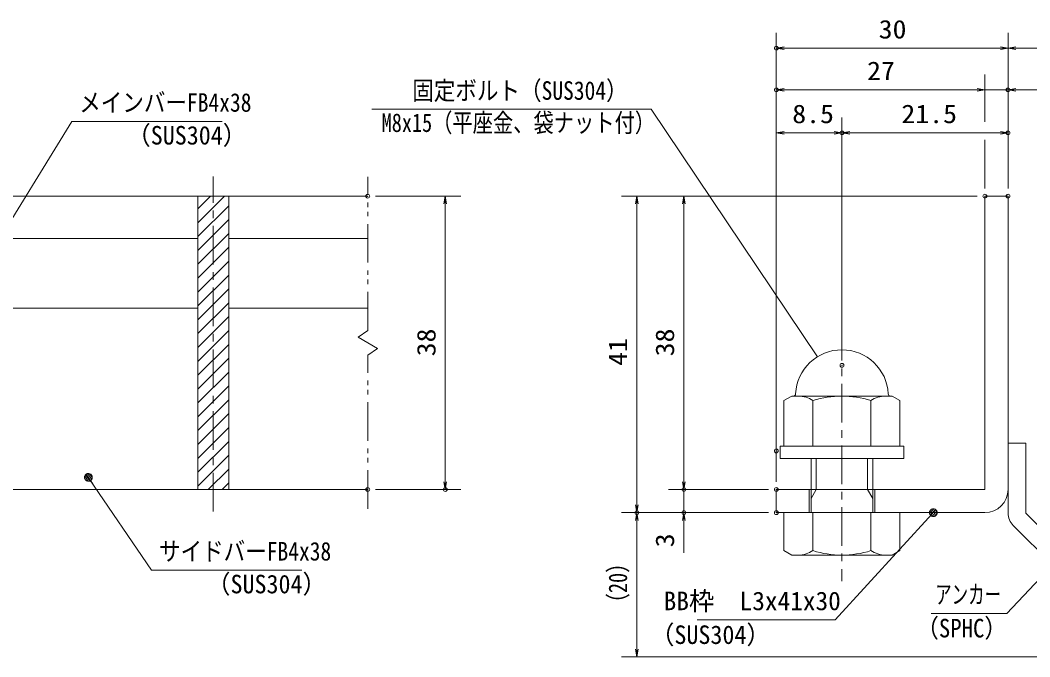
# Model space of a CAD drawing. Units: millimetres, scale not verified, with parts at other scales. Extents: x -1050 to 1050, y -742 to 742.
# Drawn here: x -320 to 333, y -517 to -105 of the extents above; entities that cross this region are included whole.
import ezdxf
from ezdxf.enums import TextEntityAlignment as Align

# ---------------------------------------------------------------- set-up
doc = ezdxf.new("R2010")
doc.units = ezdxf.units.MM
doc.header["$LTSCALE"] = 5
doc.header["$PDMODE"] = 32
doc.header["$PDSIZE"] = 2.5
doc.linetypes.add('CHAIN1', pattern=[8, 5, -1, 1, -1])
doc.linetypes.add('DOUBLE_CHAIN1', pattern=[8.8, 5, -1, 0.6, -0.6, 0.6, -1])
for name, color, linetype, lineweight in [('0-1_寸法注釈', 2, 'Continuous', 9), ('0-2_蓋', 5, 'Continuous', 9), ('0-3_0', 2, 'Continuous', 9), ('0-4_DEFPOINTS', 134, 'Continuous', 9), ('0-5_ハッチング', 4, 'Continuous', 9), ('0-6_想像線', 134, 'DOUBLE_CHAIN1', 9), ('0-7_中心線', 6, 'CHAIN1', 9), ('0-8_枠', 7, 'Continuous', 9), ('0-A_アンカー', 7, 'Continuous', 9), ('0-B_締付部品', 7, 'Continuous', 9)]:
    doc.layers.add(name, color=color, linetype=linetype, lineweight=lineweight)
doc.styles.add('ＭＳ ゴシック', font='')
doc.styles.get('ＭＳ ゴシック').set_extended_font_data('MS Gothic')

# ---------------------------------------------------------------- blocks, each defined once
blk = doc.blocks.new('_OPEN')
at = {"layer": '0-3_0'}
blk.add_line((0, 0), (-5, 0), dxfattribs=at)
blk.add_lwpolyline([(-5, 0.833), (0, 0), (-5, -0.833)], dxfattribs=at)
blk = doc.blocks.new('A$C6EB770D1')
at = {"layer": '0-A_アンカー'}
for p, q in [((130.257, 96.52), (45.237, 11.5)), ((138.388, 88.388), (130.257, 96.52)), ((138.388, 88.388), (53.368, 3.368)), ((0, 11.5), (45.237, 11.5)), ((0, 11.5), (0, 0)), ((0, 0), (45.237, 0))]:
    blk.add_line(p, q, dxfattribs=at)
blk.add_arc((45.237, 11.5), 11.5, 270, 315, dxfattribs=at)
blk = doc.blocks.new('A$C137235B9')
at = {"layer": '0-8_枠'}
for p, q in [((108.467, 61.25), (123.467, 61.25)), ((108.467, 18.75), (123.467, 18.75))]:
    blk.add_line(p, q, dxfattribs=at)
at = {"layer": '0-B_締付部品'}
for p, q in [((80.467, 80), (80.467, 0)), ((88.467, 80), (80.467, 80)), ((88.467, 80), (88.467, 0)), ((50.87, 77.528), (47.967, 72.5)), ((47.967, 72.5), (47.967, 7.5)), ((50.87, 77.528), (80.467, 77.528)), ((123.467, 2.472), (123.467, 77.528)), ((148.064, 77.528), (123.467, 77.528)), ((148.064, 77.528), (150.967, 72.5)), ((150.967, 7.5), (150.967, 72.5)), ((88.467, 60), (123.467, 60)), ((114.33, 60), (108.467, 56.615)), ((108.467, 20), (108.467, 60)), ((50.87, 58.764), (80.467, 58.764)), ((108.467, 56.615), (88.467, 56.615)), ((148.064, 58.764), (123.467, 58.764)), ((50.87, 21.236), (80.467, 21.236)), ((108.467, 23.385), (88.467, 23.385)), ((88.467, 20), (123.467, 20)), ((114.33, 20), (108.467, 23.385)), ((148.064, 21.236), (123.467, 21.236)), ((50.87, 2.472), (47.967, 7.5)), ((148.064, 2.472), (150.967, 7.5)), ((50.87, 2.472), (80.467, 2.472)), ((88.467, 0), (80.467, 0)), ((148.064, 2.472), (123.467, 2.472))]:
    blk.add_line(p, q, dxfattribs=at)
at = {"layer": '0-B_締付部品', "color": 6, "linetype": 'CHAIN1'}
blk.add_line((0, 40), (167.946, 40), dxfattribs=at)
at = {"layer": '0-B_締付部品'}
for centre, radius, start, end in [((47.967, 40), 30, 92.7294, 267.2706), ((46.467, 71.464), 1.5, 272.7294, 0), ((64.58, 68.146), 16.613, 180, 214.38425), ((134.354, 68.146), 16.613, 325.61575, 0), ((110.064, 40), 62.097, 162.41205, 197.58795), ((88.87, 40), 62.097, 342.41205, 17.58795), ((64.58, 11.854), 16.613, 145.61575, 180), ((134.354, 11.854), 16.613, 0, 34.38425), ((46.467, 8.536), 1.5, 0, 87.2706)]:
    blk.add_arc(centre, radius, start, end, dxfattribs=at)
blk = doc.blocks.new('_Dot')
at = {"layer": '0-3_0'}
for p, q in [((-2.5, 0), (-5, 0)), ((2.445, 0.5), (-2.445, 0.5)), ((1.997, 1.5), (-1.997, 1.5)), ((2.289, -0.995), (-2.289, -0.995)), ((1.499, -1.995), (-1.499, -1.995))]:
    blk.add_line(p, q, dxfattribs=at)
for points in [[(2.5, 0), (2.48, 0.313), (2.421, 0.622), (2.324, 0.92), (2.191, 1.204), (2.023, 1.469), (1.822, 1.711), (1.594, 1.926), (1.34, 2.111), (1.064, 2.262), (0.773, 2.378), (0.468, 2.456), (0.157, 2.495), (-0.157, 2.495), (-0.468, 2.456), (-0.773, 2.378), (-1.064, 2.262), (-1.34, 2.111), (-1.594, 1.926), (-1.822, 1.711), (-2.023, 1.469), (-2.191, 1.204), (-2.324, 0.92), (-2.421, 0.622), (-2.48, 0.313), (-2.5, 0), (0, 0)], [(-2.5, 0), (-2.48, -0.313), (-2.421, -0.622), (-2.324, -0.92), (-2.191, -1.204), (-2.023, -1.469), (-1.822, -1.711), (-1.594, -1.926), (-1.34, -2.111), (-1.064, -2.262), (-0.773, -2.378), (-0.468, -2.456), (-0.157, -2.495), (0.157, -2.495), (0.468, -2.456), (0.773, -2.378), (1.064, -2.262), (1.34, -2.111), (1.594, -1.926), (1.822, -1.711), (2.023, -1.469), (2.191, -1.204), (2.324, -0.92), (2.421, -0.622), (2.48, -0.313), (2.5, 0), (0, 0)]]:
    blk.add_lwpolyline(points, close=True, dxfattribs=at)

msp = doc.modelspace()

# ---------------------------------------------------------------- linework, layer by layer
at = {"layer": '0-1_寸法注釈'}
for p, q in [((168.93, -403.808), (168.93, -112.974)), ((318.93, -213.808), (318.93, -112.974)), ((318.93, -213.808), (318.93, -112.974)), ((313.93, -122.974), (173.93, -122.974)), ((323.93, -122.974), (410.45, -122.974)), ((303.93, -170.763), (303.93, -139.9)), ((298.93, -149.9), (173.93, -149.9)), ((298.93, -149.9), (293.93, -149.9)), ((303.93, -149.9), (318.93, -149.9)), ((323.93, -149.9), (345.043, -149.9)), ((168.93, -378.808), (168.93, -167.796)), ((211.43, -323.341), (211.43, -167.796)), ((211.43, -323.341), (211.43, -167.796)), ((318.93, -213.808), (318.93, -167.796)), ((173.93, -177.796), (206.43, -177.796)), ((216.43, -177.796), (313.93, -177.796)), ((303.93, -213.808), (303.93, -182.366)), ((-90.45, -218.808), (-35.285, -218.808)), ((298.93, -218.808), (68.705, -218.808)), ((298.93, -218.808), (99.081, -218.808)), ((-45.285, -223.808), (-45.285, -403.808)), ((78.705, -223.808), (78.705, -418.808)), ((109.081, -223.808), (109.081, -403.808)), ((109.081, -403.808), (109.081, -398.808)), ((-90.45, -408.808), (-35.285, -408.808)), ((163.93, -408.808), (99.081, -408.808)), ((163.93, -408.808), (99.081, -408.808)), ((109.081, -408.808), (109.081, -423.808)), ((163.93, -423.808), (68.705, -423.808)), ((163.93, -423.808), (68.705, -423.808)), ((163.93, -423.808), (99.081, -423.808)), ((78.705, -512.197), (78.705, -428.808)), ((109.081, -428.808), (109.081, -449.922)), ((402.318, -517.197), (68.705, -517.197))]:
    msp.add_line(p, q, dxfattribs=at)
for points in [[(-92.735, -162.472), (87.909, -162.472), (195.68, -322.775)], [(-189.764, -170.417), (-286.954, -170.417), (-340.476, -257.159)], [(-138.143, -461.117), (-235.333, -461.117), (-275.643, -401.797)], [(117.643, -493.289), (207.011, -493.289), (269.883, -424.541)], [(269.059, -489.061), (318.113, -489.061), (347.077, -458.37)]]:
    msp.add_lwpolyline(points, dxfattribs=at)
at = {"layer": '0-2_蓋'}
for p, q in [((-895.45, -218.808), (-95.45, -218.808)), ((-205.45, -218.808), (-185.45, -218.808)), ((-205.45, -218.808), (-205.45, -408.808)), ((-185.45, -408.808), (-185.45, -218.808)), ((-335.45, -246.308), (-205.45, -246.308)), ((-185.45, -246.308), (-95.45, -246.308)), ((-335.45, -291.308), (-205.45, -291.308)), ((-185.45, -291.308), (-95.45, -291.308)), ((-895.45, -408.808), (-95.45, -408.808)), ((-205.45, -408.808), (-185.45, -408.808))]:
    msp.add_line(p, q, dxfattribs=at)
at = {"layer": '0-4_DEFPOINTS'}
for p in [(168.93, -122.974), (168.93, -149.9), (318.93, -149.9), (211.43, -177.796), (318.93, -177.796), (-95.45, -218.808), (303.93, -218.808), (318.93, -218.808), (318.93, -218.808), (211.43, -328.341), (168.93, -383.808), (168.93, -383.808), (-95.45, -408.808), (-45.285, -408.808), (109.081, -408.808), (168.93, -408.808), (78.705, -423.808), (109.081, -423.808), (168.93, -423.808)]:
    msp.add_point(p, dxfattribs=at)
at = {"layer": '0-5_ハッチング'}
for p, q in [((-205.45, -227.019), (-197.239, -218.808)), ((-205.45, -235.999), (-188.259, -218.808)), ((-205.45, -244.98), (-185.45, -224.98)), ((-205.45, -253.96), (-185.45, -233.96)), ((-205.45, -262.94), (-185.45, -242.94)), ((-205.45, -271.92), (-185.45, -251.92)), ((-205.45, -280.901), (-185.45, -260.901)), ((-205.45, -289.881), (-185.45, -269.881)), ((-205.45, -298.861), (-185.45, -278.861)), ((-205.45, -307.841), (-185.45, -287.841)), ((-205.45, -316.822), (-185.45, -296.822)), ((-205.45, -325.802), (-185.45, -305.802)), ((-205.45, -334.782), (-185.45, -314.782)), ((-205.45, -343.762), (-185.45, -323.762)), ((-205.45, -352.743), (-185.45, -332.743)), ((-205.45, -361.723), (-185.45, -341.723)), ((-205.45, -370.703), (-185.45, -350.703)), ((-205.45, -379.684), (-185.45, -359.684)), ((-205.45, -388.664), (-185.45, -368.664)), ((-205.45, -397.644), (-185.45, -377.644)), ((-205.45, -406.624), (-185.45, -386.624)), ((-198.654, -408.808), (-185.45, -395.605)), ((-189.674, -408.808), (-185.45, -404.585))]:
    msp.add_line(p, q, dxfattribs=at)
msp.add_lwpolyline([(-185.45, -218.808), (-205.45, -218.808), (-205.45, -408.808), (-185.45, -408.808)], close=True, dxfattribs=at)
at = {"layer": '0-6_想像線'}
for p, q in [((-95.45, -305.859), (-95.45, -206.308)), ((-95.45, -305.859), (-101.743, -310.072)), ((-101.743, -310.072), (-95.45, -313.808)), ((-95.45, -421.308), (-95.45, -321.757))]:
    msp.add_line(p, q, dxfattribs=at)
msp.add_lwpolyline([(-95.45, -321.757), (-89.157, -317.545), (-95.45, -313.808)], dxfattribs=at)
at = {"layer": '0-7_中心線'}
msp.add_line((-195.45, -423.035), (-195.45, -206.106), dxfattribs=at)
at = {"layer": '0-8_枠'}
for p, q in [((303.93, -218.808), (318.93, -218.808)), ((303.93, -408.808), (303.93, -218.808)), ((318.93, -218.808), (318.93, -408.808)), ((168.93, -408.808), (303.93, -408.808)), ((168.93, -408.808), (168.93, -423.808)), ((168.93, -423.808), (303.93, -423.808))]:
    msp.add_line(p, q, dxfattribs=at)
msp.add_arc((303.93, -408.808), 15, 270, 0, dxfattribs=at)

# ---------------------------------------------------------------- block references
at = {"layer": '0-1_寸法注釈'}
for name, p, rotation in [('_OPEN', (168.93, -122.974), 180), ('_OPEN', (318.93, -122.974), 180), ('_OPEN', (168.93, -149.9), 180), ('_OPEN', (318.93, -149.9), 180), ('_OPEN', (168.93, -177.796), 180), ('_OPEN', (211.43, -177.796), 180), ('_OPEN', (-45.285, -218.808), 90), ('_OPEN', (78.705, -218.808), 90), ('_OPEN', (109.081, -218.808), 90), ('_Dot', (-276.215, -400.977), 124.85308), ('_OPEN', (-45.285, -408.808), 270), ('_OPEN', (109.081, -408.808), 270), ('_OPEN', (109.081, -408.808), 270), ('_OPEN', (78.705, -423.808), 270), ('_OPEN', (78.705, -423.808), 90), ('_OPEN', (109.081, -423.808), 90), ('_Dot', (270.564, -423.808), 47.10573), ('_OPEN', (78.705, -517.197), 270)]:
    msp.add_blockref(name, p, dxfattribs=dict(at, rotation=rotation))
for p in [(318.93, -122.974), (303.93, -149.9), (303.93, -149.9), (211.43, -177.796), (318.93, -177.796)]:
    msp.add_blockref('_OPEN', p, dxfattribs=at)
at = {"layer": '0-A_アンカー', "rotation": 270}
msp.add_blockref('A$C6EB770D1', (318.93, -378.808), dxfattribs=at)
at = {"layer": '0-B_締付部品', "rotation": 270}
msp.add_blockref('A$C137235B9', (171.43, -300.341), dxfattribs=at)

# ---------------------------------------------------------------- texts
at = {"layer": '0-1_寸法注釈', "color": 7, "style": 'ＭＳ ゴシック'}
for s, height, width, p in [('30', 12.02, 1.1, (235.197, -120.287)), ('27', 12.02, 1.1, (227.697, -147.213)), ('固定ボルト（SUS304）', 12.03, 0.85, (-66.641, -159.995)), ('メインバーFB4x38', 12.03, 0.85, (-282.177, -167.73)), ('M8x15（平座金、袋ナット付）', 12.02, 0.8, (-86.466, -180.828)), ('8.5', 12.02, 1.1, (179.263, -175.109)), ('21.5', 12.02, 1.1, (249.897, -175.109)), ('（SUS304）', 12.02, 0.95, (-251.468, -188.973)), ('サイドバーFB4x38', 12.03, 0.85, (-230.556, -458.43)), ('（SUS304）', 12.02, 0.95, (-199.847, -479.674)), ('アンカー', 12.02, 0.65, (271.765, -486.374)), ('（SUS304）', 12.02, 0.95, (87.418, -512.484)), ('（SPHC）', 12.02, 0.9, (259.404, -508.227))]:
    msp.add_text(s, height=height, dxfattribs=dict(at, width=width)).set_placement(p, align=Align.BOTTOM_LEFT)
for s, width, p in [('38', 1.1, (-47.972, -322.542)), ('38', 1.1, (106.394, -322.542)), ('41', 1.1, (76.017, -328.732)), ('3', 1.1, (106.394, -446.232)), ('（20）', 0.8, (76.017, -489.017))]:
    msp.add_text(s, height=12.02, rotation=90, dxfattribs=dict(at, width=width)).set_placement(p, align=Align.BOTTOM_LEFT)
msp.add_text('BB枠\u3000L3x41x30', height=12.03, dxfattribs=at).set_placement((96.036, -490.602), align=Align.BOTTOM_LEFT)

doc.saveas('drawing.dxf')
